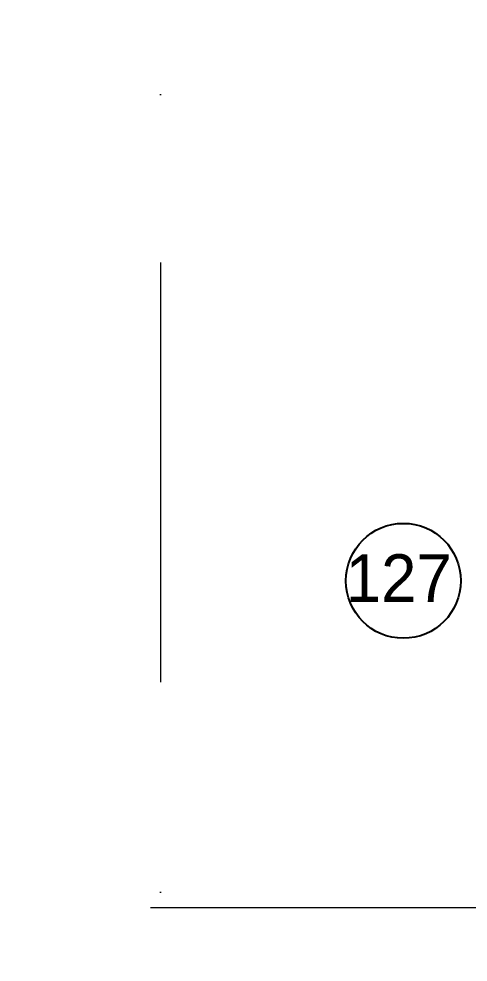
# Model space of a CAD drawing. Header units: millimetres. Extents: x -34838 to 729576, y -214038 to 121482.
# Drawn here: x 609942 to 610698, y -48326 to -46741 of the extents above; entities that cross this region are included whole.
import ezdxf
from ezdxf.enums import TextEntityAlignment as Align

# ---------------------------------------------------------------- set-up
doc = ezdxf.new("R2010")
doc.units = ezdxf.units.MM
doc.header["$MEASUREMENT"] = 0
doc.linetypes.add('Штрихпунктирная', pattern=[1340.555525, 705.555534, -352.777767, 0, -282.222223])
doc.layers.add('А _ ОСІ КООРДИНАЦІЙНІ.3D', color=7, linetype='Continuous')
doc.layers.add('А _ ОСІ КООРДИНАЦІЙНІ.3D_Ном._пера__105', color=7, linetype='Continuous', lineweight=13)
doc.layers.add('А _ ОСІ КООРДИНАЦІЙНІ.3D_Ном._пера__25', color=7, linetype='Continuous', lineweight=0)
doc.styles.add('СГЕНЕРИР_СТИЛЬ_1', font='Arial.ttf')

# ---------------------------------------------------------------- blocks, each defined once
blk = doc.blocks.new('Стандартный Маркер Сетки_2')
at = {"layer": 'А _ ОСІ КООРДИНАЦІЙНІ.3D_Ном._пера__105', "color": 7, "linetype": 'Штрихпунктирная', "lineweight": 13}
blk.add_line((500, 0), (99754.182117, 0), dxfattribs=at)
at = {"layer": 'А _ ОСІ КООРДИНАЦІЙНІ.3D_Ном._пера__25', "color": 7, "lineweight": 0, "style": 'СГЕНЕРИР_СТИЛЬ_1'}
blk.add_attdef('AC_MarkerText_1', text='', height=700, dxfattribs=at).set_placement((-1000, 40.005), align=Align.MIDDLE_CENTER)
blk = doc.blocks.new('Стандартный Маркер Сетки')
at = {"layer": 'А _ ОСІ КООРДИНАЦІЙНІ.3D_Ном._пера__105', "color": 7, "linetype": 'Штрихпунктирная', "lineweight": 13}
blk.add_line((500, 0), (18399.2, 0), dxfattribs=at)
at = {"layer": 'А _ ОСІ КООРДИНАЦІЙНІ.3D_Ном._пера__25', "color": 7, "lineweight": 0, "style": 'СГЕНЕРИР_СТИЛЬ_1'}
blk.add_attdef('AC_MarkerText_1', text='', height=700, rotation=90, dxfattribs=at).set_placement((19899.2, 40), align=Align.MIDDLE_CENTER)

msp = doc.modelspace()

# ---------------------------------------------------------------- linework, layer by layer
at = {"color": 3}
msp.add_circle((610588.7, -47685.3), 96.6, dxfattribs=at)

# ---------------------------------------------------------------- block references
at = {"layer": 'А _ ОСІ КООРДИНАЦІЙНІ.3D', "color": 7, "linetype": 'Continuous', "lineweight": 60, "zscale": 1000, "rotation": 270}
msp.add_blockref('Стандартный Маркер Сетки', (610180, -41287.4), dxfattribs=at)
at = {"layer": 'А _ ОСІ КООРДИНАЦІЙНІ.3D', "color": 7, "linetype": 'Continuous', "lineweight": 60, "zscale": 1000}
msp.add_blockref('Стандартный Маркер Сетки_2', (521180, -48234.5), dxfattribs=at)

# ---------------------------------------------------------------- texts
at = {"color": 3, "insert": (610353.4, -47640.7), "char_height": 80, "attachment_point": 1}
msp.add_mtext_dynamic_manual_height_columns('\\pxqc;127', width=455.137, gutter_width=12.5, heights=[44.7], dxfattribs=at)

doc.saveas('drawing.dxf')
